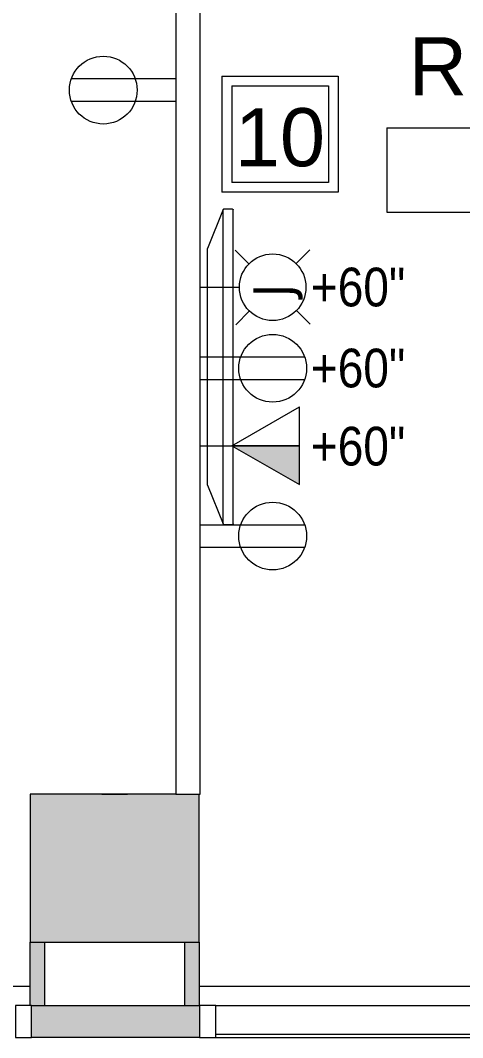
# Model space of a CAD drawing. Header units: inches. Extents: x 1 to 4333, y -575 to 1753.
# Drawn here: x 1969.9 to 2038.4, y 111.3 to 268.9 of the extents above; entities that cross this region are included whole.
import ezdxf

# ---------------------------------------------------------------- set-up
doc = ezdxf.new("R2010")
doc.units = ezdxf.units.IN
doc.header["$MEASUREMENT"] = 0
for name, color, linetype, lineweight in [('820 1st St NE_04_Clean_dwg', 8, 'Continuous', 9), ('A-ANNO-NOTE', 131, 'Continuous', 20), ('A-AREA-IDEN', 2, 'Continuous', 20), ('E-COMM-IDEN', 2, 'Continuous', 9), ('E-ELEC-FIXT-IDEN', 2, 'Continuous', 9), ('I-WALL', 2, 'Continuous', 13), ('IRF-COLUMN', 250, 'Continuous', 9), ('IRF-COLUMN-HATCH', 250, 'Continuous', 9), ('IRF-WALL-FULL-HT', 250, 'Continuous', 9), ('IRF-WALL-FULL-HT-HATCH', 250, 'Continuous', 9), ('IRF-WINDOW', 250, 'Continuous', 9), ('Q-SPCQ', 91, 'Continuous', 9)]:
    doc.layers.add(name, color=color, linetype=linetype, lineweight=lineweight)
doc.styles.add('Arial', font='arial.ttf', dxfattribs={"height": 9})
doc.styles.add('Arial_2', font='arial.ttf', dxfattribs={"width": 0.85, "height": 6})
doc.styles.add('Tahoma', font='tahoma.ttf', dxfattribs={"height": 6})

# ---------------------------------------------------------------- blocks, each defined once
blk = doc.blocks.new('SPEC-EQUIP-TV - 55_ LCD-2537516-New Construction - Tel_Data_Elec Plan')
at = {"layer": 'Q-SPCQ'}
for p, q in [((24.32, 0), (-24.32, 0)), ((-24.45, -0.12), (-24.45, -0.75)), ((-24.45, -0.75), (-24.45, -1.37)), ((-24.35, -1.57), (-18.34, -4)), ((24.35, -1.57), (-24.35, -1.57)), ((18.34, -4), (24.35, -1.57)), ((24.45, -0.75), (24.45, -0.12)), ((24.45, -1.37), (24.45, -0.75)), ((18.34, -4), (-18.34, -4))]:
    blk.add_line(p, q, dxfattribs=at)
for points, knots in [([(-24.45, -0.12), (-24.45, -0.11), (-24.45, -0.1), (-24.44, -0.08), (-24.43, -0.06), (-24.43, -0.05), (-24.42, -0.04), (-24.41, -0.03), (-24.4, -0.03), (-24.39, -0.02), (-24.38, -0.01), (-24.37, -0.01), (-24.35, 0), (-24.34, 0), (-24.32, 0)], [0, 0, 0, 0, 0.166667, 0.25, 0.333333, 0.416667, 0.458333, 0.5, 0.583333, 0.666667, 0.708333, 0.75, 0.833333, 1, 1, 1, 1]), ([(24.32, 0), (24.34, 0), (24.35, 0), (24.37, -0.01), (24.38, -0.02), (24.39, -0.02), (24.4, -0.03), (24.41, -0.03), (24.42, -0.04), (24.43, -0.05), (24.43, -0.06), (24.44, -0.08), (24.45, -0.1), (24.45, -0.11), (24.45, -0.12)], [-1, -1, -1, -1, -0.833333, -0.75, -0.666667, -0.625, -0.583333, -0.5, -0.458333, -0.416667, -0.333333, -0.25, -0.166667, 0, 0, 0, 0]), ([(-24.45, -1.37), (-24.45, -1.38), (-24.45, -1.41), (-24.44, -1.44), (-24.43, -1.46), (-24.42, -1.48), (-24.42, -1.49), (-24.41, -1.5), (-24.41, -1.51), (-24.4, -1.52), (-24.39, -1.53), (-24.38, -1.54), (-24.37, -1.56), (-24.35, -1.57), (-24.35, -1.57)], [0, 0, 0, 0, 0.125, 0.25, 0.375, 0.4375, 0.5, 0.53125, 0.5625, 0.625, 0.6875, 0.75, 0.875, 1, 1, 1, 1]), ([(24.35, -1.57), (24.35, -1.57), (24.37, -1.56), (24.38, -1.54), (24.39, -1.53), (24.4, -1.52), (24.41, -1.51), (24.42, -1.49), (24.42, -1.48), (24.43, -1.47), (24.44, -1.45), (24.44, -1.43), (24.45, -1.41), (24.45, -1.38), (24.45, -1.37)], [0, 0, 0, 0, 0.125, 0.25, 0.3125, 0.375, 0.4375, 0.5, 0.5625, 0.625, 0.6875, 0.75, 0.875, 1, 1, 1, 1])]:
    blk.add_open_spline(points, degree=3, knots=knots, dxfattribs=at)
blk = doc.blocks.new('820 1st St NE_04_Clean_dwg-2391440-New Construction - Tel_Data_Elec Plan')
at = {"layer": 'IRF-COLUMN-HATCH'}
blk.add_hatch(color=256, dxfattribs=at).paths.add_polyline_path([(-121.25, 126.07), (-102.62, 126.07), (-102.62, 148.97), (-128.84, 148.97), (-128.84, 126.07), (-126.59, 126.07)], flags=0)
at = {"layer": 'IRF-WALL-FULL-HT-HATCH'}
for points in [[(-128.59, 116.26), (-126.59, 116.26), (-126.59, 126.07), (-128.84, 126.07), (-128.84, 116.26)], [(-102.62, 116.26), (-102.62, 126.07), (-104.87, 126.07), (-104.87, 116.26)], [(-102.59, 111.26), (-102.62, 116.26), (-128.59, 116.26), (-128.59, 111.26), (-102.62, 111.26)]]:
    blk.add_hatch(color=256, dxfattribs=at).paths.add_polyline_path(points, flags=0)
at = {"layer": 'IRF-COLUMN', "flags": 128}
blk.add_lwpolyline([(-106.25, 148.97), (-128.84, 148.97), (-128.84, 126.07), (-102.62, 126.07), (-102.62, 148.97)], dxfattribs=at)
at = {"layer": 'IRF-WALL-FULL-HT'}
blk.add_line((-117.73, 148.97), (-113.73, 148.97), dxfattribs=at)
at = {"layer": 'IRF-WALL-FULL-HT', "flags": 128}
for points in [[(-128.59, 116.26), (-128.84, 116.26), (-128.84, 126.07), (-126.59, 126.07), (-126.59, 116.26)], [(-104.87, 116.26), (-104.87, 126.07), (-102.62, 126.07), (-102.62, 116.26), (-102.59, 116.26), (-102.59, 111.26), (-128.59, 111.26), (-128.59, 116.26), (-102.59, 116.26)]]:
    blk.add_lwpolyline(points, dxfattribs=at)
at = {"layer": 'IRF-WINDOW'}
for p, q in [((-342.5, 119.26), (-128.84, 119.26)), ((-102.62, 119.26), (111.16, 119.26)), ((-101.25, 116.26), (-102.59, 116.26)), ((-50.84, 111.76), (-100.09, 111.76)), ((-100.09, 111.26), (-50.84, 111.26))]:
    blk.add_line(p, q, dxfattribs=at)
at = {"layer": 'IRF-WINDOW', "flags": 128}
blk.add_lwpolyline([(-128.59, 116.26), (-131.09, 116.26), (-131.09, 111.26), (-128.59, 111.26)], close=True, dxfattribs=at)
blk.add_lwpolyline([(-100.09, 116.26), (-102.59, 116.26), (-102.59, 111.26), (-100.09, 111.26), (-100.09, 116.26), (-50.84, 116.26)], dxfattribs=at)
blk = doc.blocks.new('FORM Room Tag - Name _ Number-2260771-New Construction - Tel_Data_Elec Plan')
at = {"layer": 'A-AREA-IDEN'}
for p, q in [((-0.2444, -0.0231), (-0.2444, -0.1589)), ((-0.2444, -0.0231), (0.2515, -0.0231)), ((0.2515, -0.0231), (0.2515, -0.1589)), ((-0.2444, -0.1589), (0.2515, -0.1589))]:
    blk.add_line(p, q, dxfattribs=at)
blk = doc.blocks.new('FORM Equipment_Fixture Tag - Square-214315-New Construction - Tel_Data_Elec Plan')
at = {"layer": 'A-ANNO-NOTE'}
for p, q in [((-0.09375, 0.09375), (0.09375, 0.09375)), ((-0.09375, 0.09375), (0.09375, 0.09375)), ((-0.09375, 0.09375), (0.09375, 0.09375)), ((-0.09375, 0.09375), (-0.09375, -0.09375)), ((0.09375, 0.09375), (0.09375, -0.09375)), ((-0.078125, 0.078125), (-0.078125, -0.078125)), ((-0.078125, 0.078125), (0.078125, 0.078125)), ((0.078125, 0.078125), (0.078125, -0.078125)), ((0.078125, -0.078125), (-0.078125, -0.078125)), ((0.09375, -0.09375), (-0.09375, -0.09375))]:
    blk.add_line(p, q, dxfattribs=at)

msp = doc.modelspace()

# ---------------------------------------------------------------- hatches: boundary and pattern name
at = {"layer": 'A-ANNO-NOTE', "lineweight": 9}
msp.add_hatch(color=256, dxfattribs=at).paths.add_polyline_path([(2013.13, 196.97), (2013.13, 202.97), (2002.67, 202.97)], flags=0)

# ---------------------------------------------------------------- linework, layer by layer
at = {"layer": 'A-ANNO-NOTE'}
for p, q in [((1994, 259.8), (1977.8, 259.8)), ((1994, 256.32), (1977.8, 256.32)), ((2012.61, 231.2), (2014.73, 233.33)), ((2005.32, 231.13), (2003.19, 233.26)), ((1997.75, 227.52), (2003.84, 227.52)), ((2005.38, 223.84), (2003.26, 221.72)), ((2012.67, 223.91), (2014.8, 221.78)), ((1997.75, 216.72), (2013.95, 216.72)), ((1997.75, 213.23), (2013.95, 213.23)), ((2002.67, 202.97), (2013.13, 208.97)), ((2013.13, 196.97), (2013.13, 208.97)), ((1997.75, 202.97), (2013.13, 202.97)), ((2013.13, 202.97), (2002.67, 202.97)), ((2002.67, 202.97), (2013.13, 196.97)), ((2002.67, 202.97), (2013.13, 196.97)), ((2013.13, 196.97), (2013.13, 202.97)), ((1997.75, 190.72), (2013.95, 190.72)), ((1997.75, 187.23), (2013.95, 187.23))]:
    msp.add_line(p, q, dxfattribs=at)
for centre, radius in [((1982.75, 258.06), 5.25), ((2008.99, 227.52), 5.16), ((2008.99, 214.97), 5.25), ((2008.99, 188.97), 5.25)]:
    msp.add_circle(centre, radius, dxfattribs=at)
at = {"layer": 'I-WALL', "color": 10, "lineweight": 20}
for p, q in [((1994, 306.07), (1994, 148.97)), ((1997.75, 148.97), (1997.75, 306.07)), ((1994, 148.97), (1997.75, 148.97))]:
    msp.add_line(p, q, dxfattribs=at)

# ---------------------------------------------------------------- block references
at = {"layer": '820 1st St NE_04_Clean_dwg', "color": 250}
msp.add_blockref('820 1st St NE_04_Clean_dwg-2391440-New Construction - Tel_Data_Elec Plan', (2100.25, 0), dxfattribs=at)
at = {"layer": 'A-ANNO-NOTE', "xscale": 96, "yscale": 96, "zscale": 96}
msp.add_blockref('FORM Equipment_Fixture Tag - Square-214315-New Construction - Tel_Data_Elec Plan', (2010.14, 251.23), dxfattribs=at)
at = {"layer": 'A-AREA-IDEN', "xscale": 95.99999999999994, "yscale": 95.99999999999994, "zscale": 95.99999999999994}
msp.add_blockref('FORM Room Tag - Name _ Number-2260771-New Construction - Tel_Data_Elec Plan', (2050.16, 254.43), dxfattribs=at)
at = {"layer": 'Q-SPCQ', "rotation": 269.9999999999999}
msp.add_blockref('SPEC-EQUIP-TV - 55_ LCD-2537516-New Construction - Tel_Data_Elec Plan', (2002.87, 215.19), dxfattribs=at)

# ---------------------------------------------------------------- texts
at = {"layer": 'A-ANNO-NOTE', "lineweight": 9, "insert": (2003.12, 255.26), "char_height": 9, "width": 16.968, "attachment_point": 1, "style": 'Arial'}
msp.add_mtext('10', dxfattribs=at)
at = {"layer": 'A-ANNO-NOTE', "lineweight": 9, "insert": (2006.01, 225.96), "char_height": 6, "width": 3.939, "attachment_point": 1, "rotation": 90, "style": 'Tahoma'}
msp.add_mtext('J', dxfattribs=at)
at = {"layer": 'A-AREA-IDEN', "lineweight": 9, "insert": (2030.04, 266.25), "char_height": 9, "width": 48.48, "attachment_point": 1, "style": 'Arial'}
msp.add_mtext('ROOM', dxfattribs=at)
at = {"layer": 'E-COMM-IDEN', "insert": (2014.91, 205.9), "char_height": 6, "width": 18.0285, "attachment_point": 1, "style": 'Arial_2'}
msp.add_mtext('+60"', dxfattribs=at)
at = {"layer": 'E-ELEC-FIXT-IDEN', "char_height": 6, "width": 18.0285, "attachment_point": 1, "style": 'Arial_2'}
for insert in [(2014.91, 230.55), (2014.91, 218)]:
    msp.add_mtext('+60"', dxfattribs=dict(at, insert=insert))

doc.saveas('drawing.dxf')
